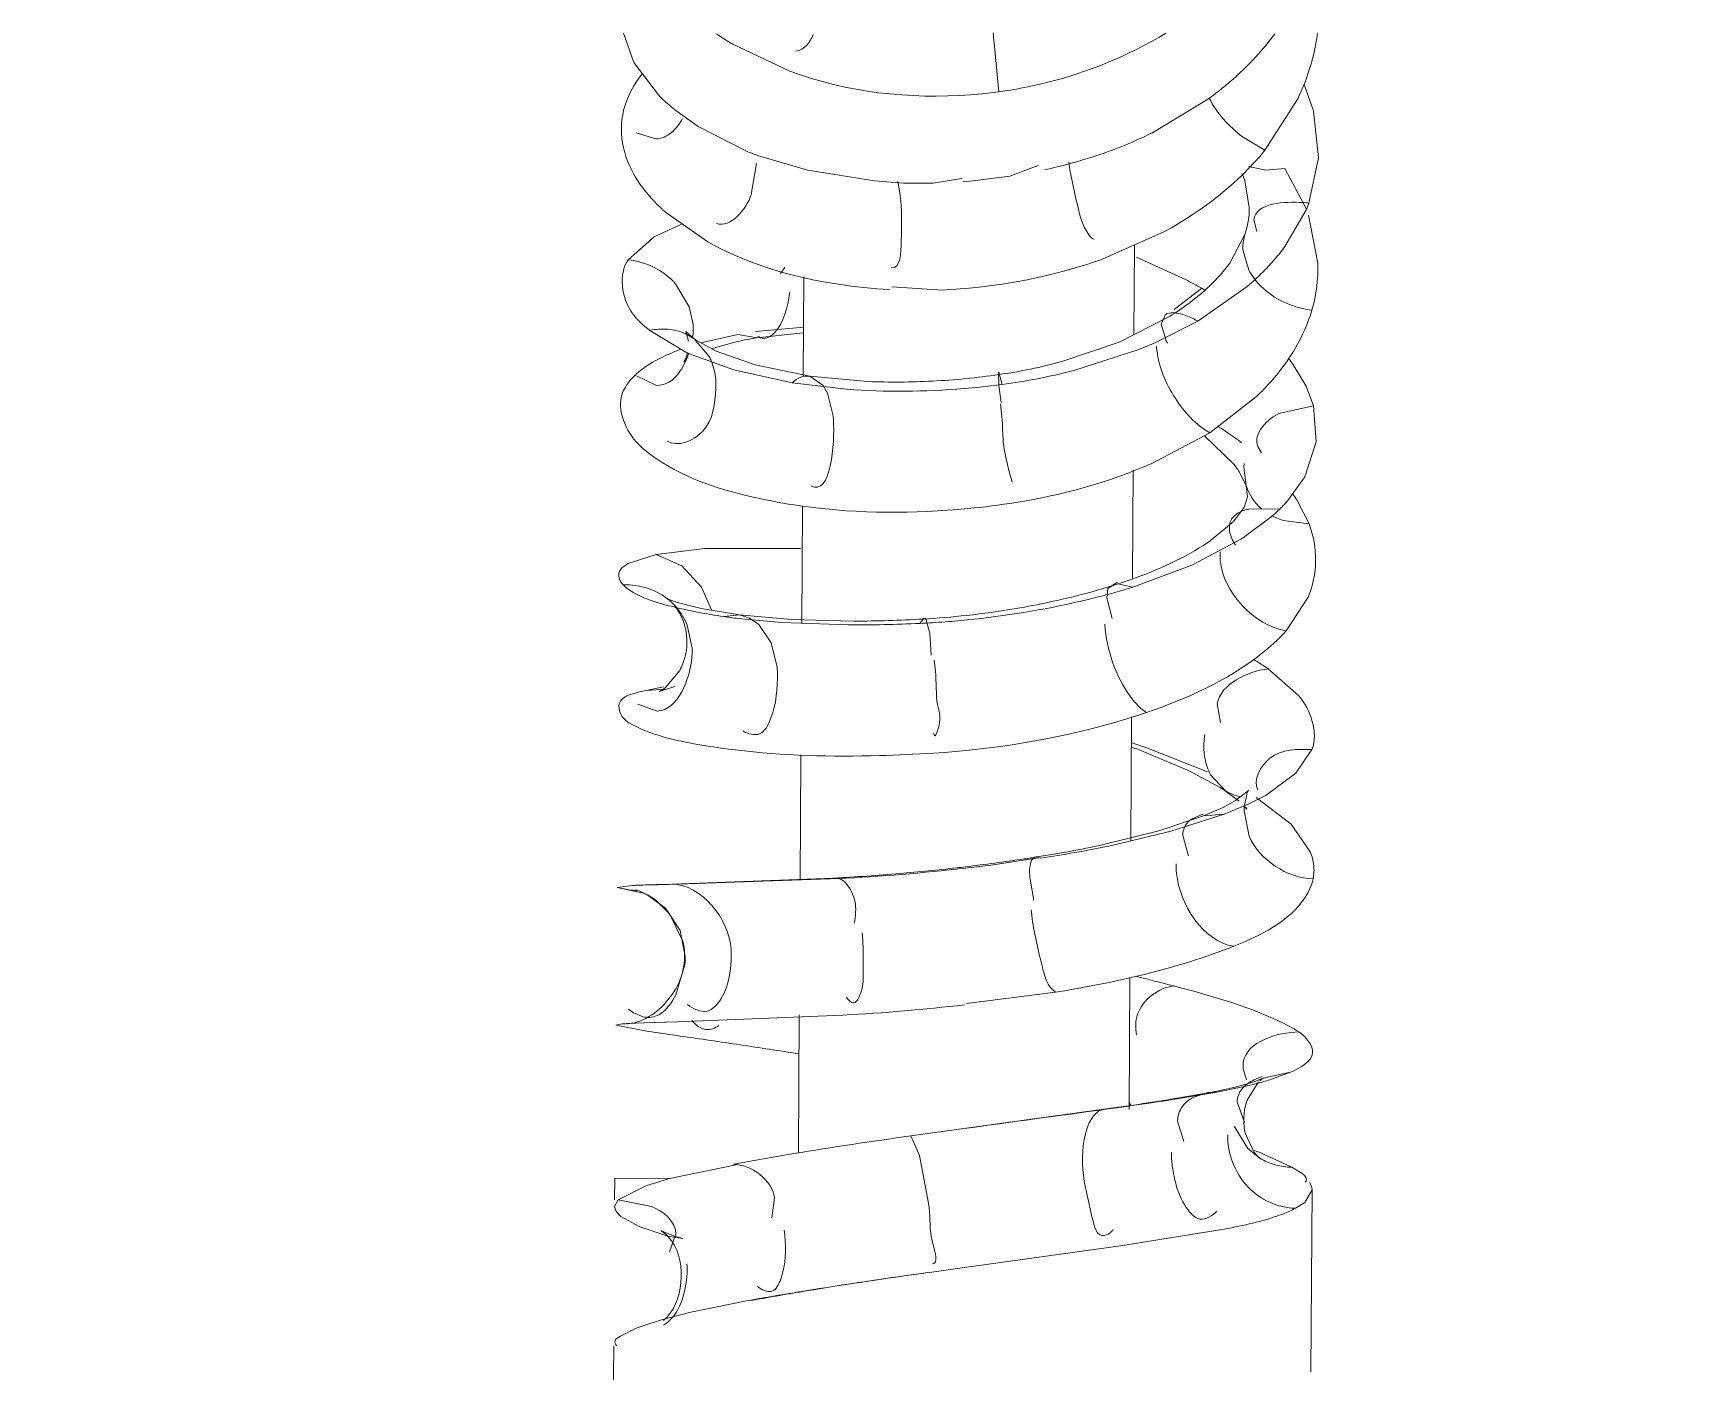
# Model space of a CAD drawing. Header units: millimetres. Extents: x 6110 to 6704, y -2661 to -1821.
# Drawn here: x 6332.86 to 6341.9, y -1969.57 to -1962.27 of the extents above; entities that cross this region are included whole.
import ezdxf

# ---------------------------------------------------------------- set-up
doc = ezdxf.new("R2010")
doc.units = ezdxf.units.MM
doc.header["$LTSCALE"] = 0.1
doc.linetypes.add('HIDDEN2', pattern=[4.7625, 3.175, -1.5875])
doc.layers.add('1', color=4, linetype='HIDDEN2', lineweight=13)
doc.layers.add('DIM', color=3, linetype='Continuous', lineweight=9)

msp = doc.modelspace()

# ---------------------------------------------------------------- hatches: boundary and pattern name
at = {"layer": 'DIM'}
h = msp.add_hatch(dxfattribs=at)
h.set_pattern_fill('ANSI31', color=2)
edge = h.paths.add_edge_path()
edge.add_line((6619.6172, -2595.9805), (6619.6172, -1962.2056))
edge.add_line((6634.6172, -1966.1101), (6619.6172, -1966.1101))
edge.add_line((6634.6172, -2610.9805), (6634.6172, -1966.1101))
edge.add_line((6634.6172, -2610.9805), (6184.4567, -2610.9805))
edge.add_line((6619.6172, -2595.9805), (6184.4567, -2595.9805))
edge.add_line((6184.4567, -2610.9805), (6184.4567, -2595.9805))

# ---------------------------------------------------------------- linework, layer by layer
at = {"layer": '1', "color": 7, "linetype": 'Continuous'}
for p, q in [((6336.0793, -1962.2714), (6336.136, -1962.4309)), ((6336.9862, -1962.4784), (6336.6754, -1962.3317)), ((6338.1003, -1962.3239), (6338.1261, -1962.5907)), ((6336.136, -1962.4309), (6336.275, -1962.6137)), ((6338.0313, -1962.6019), (6337.9715, -1962.6071)), ((6338.9595, -1962.8153), (6339.269, -1962.6285)), ((6339.755, -1962.6283), (6339.5755, -1962.909)), ((6339.84, -1962.6946), (6339.7894, -1962.5506)), ((6336.3571, -1962.6875), (6336.4869, -1962.7807)), ((6339.8674, -1962.9498), (6339.84, -1962.6946)), ((6336.2562, -1962.8475), (6336.1484, -1962.8136)), ((6336.4869, -1962.7807), (6336.761, -1962.9189)), ((6339.4534, -1962.8358), (6339.5755, -1962.909)), ((6336.805, -1962.981), (6336.776, -1963.15)), ((6336.815, -1962.9395), (6337.0852, -1963.0186)), ((6338.186, -1963.0514), (6338.3389, -1962.9916)), ((6339.4863, -1962.9982), (6339.5805, -1963.0173)), ((6339.8154, -1963.1974), (6339.8674, -1962.9498)), ((6337.0852, -1963.0186), (6337.448, -1963.0761)), ((6337.448, -1963.0761), (6337.6057, -1963.0885)), ((6337.5745, -1963.0789), (6337.5848, -1963.1303)), ((6337.6057, -1963.0885), (6337.7676, -1963.0879)), ((6337.7676, -1963.0879), (6337.9229, -1963.0632)), ((6337.9304, -1963.0806), (6337.9683, -1963.0776)), ((6337.9683, -1963.0776), (6338.186, -1963.0514)), ((6338.5126, -1963.0157), (6338.5472, -1963.1811)), ((6339.4653, -1963.0742), (6339.4903, -1963.2212)), ((6339.5805, -1963.0173), (6339.6835, -1963.0082)), ((6339.6835, -1963.0082), (6339.8014, -1963.2303)), ((6337.5848, -1963.1303), (6337.5882, -1963.1557)), ((6336.5389, -1963.4082), (6336.3155, -1963.2527)), ((6339.6842, -1963.4344), (6339.8017, -1963.2314)), ((6339.8137, -1963.2637), (6339.8637, -1963.5248)), ((6336.3952, -1963.3115), (6336.2473, -1963.3814)), ((6339.0283, -1963.3527), (6338.6807, -1963.5062)), ((6339.5149, -1963.2879), (6339.5313, -1963.3523)), ((6336.2473, -1963.3814), (6336.1048, -1963.5062)), ((6338.8647, -1963.4249), (6338.8616, -1963.9138)), ((6339.4667, -1963.3678), (6339.3841, -1963.524)), ((6339.4553, -1963.4493), (6339.4884, -1963.5633)), ((6339.4667, -1963.3678), (6339.4566, -1963.4122)), ((6339.1472, -1963.6162), (6338.8752, -1963.4924)), ((6336.9595, -1963.5478), (6336.9351, -1963.5818)), ((6337.0631, -1963.5986), (6337.0596, -1964.1396)), ((6336.3635, -1963.6367), (6336.4382, -1963.7629)), ((6337.8183, -1963.6718), (6337.5415, -1963.6539)), ((6337.9644, -1963.66), (6337.8183, -1963.6718)), ((6339.2316, -1963.6614), (6339.0805, -1963.7765)), ((6339.2098, -1963.8408), (6339.4794, -1963.6519)), ((6336.4382, -1963.7629), (6336.4587, -1963.8581)), ((6339.0345, -1963.8035), (6339.0103, -1963.8563)), ((6336.2234, -1963.8912), (6336.4189, -1964.009)), ((6336.4652, -1963.937), (6336.4197, -1963.8975)), ((6336.42, -1963.8968), (6336.4345, -1963.9501)), ((6336.4591, -1963.9035), (6336.4571, -1963.9246)), ((6336.799, -1963.8973), (6337.0618, -1963.874)), ((6336.8083, -1963.9308), (6337.0569, -1963.9038)), ((6339.0451, -1963.8215), (6338.7804, -1963.9546)), ((6338.9785, -1963.9573), (6339.2098, -1963.8408)), ((6339.0103, -1963.8563), (6339.0347, -1963.9405)), ((6336.4154, -1963.9085), (6336.4652, -1963.937)), ((6336.4652, -1963.937), (6336.547, -1964.0338)), ((6336.5849, -1964.0041), (6336.4723, -1963.9421)), ((6336.5011, -1963.9587), (6336.7024, -1963.9126)), ((6336.557, -1963.9907), (6336.6993, -1963.9518)), ((6336.8083, -1963.9308), (6336.7024, -1963.9126)), ((6338.7804, -1963.9546), (6338.4684, -1964.061)), ((6338.5279, -1964.1114), (6338.8884, -1963.995)), ((6338.9853, -1963.9766), (6338.9871, -1964.0003)), ((6336.4212, -1964.0534), (6336.3954, -1964.1023)), ((6336.4149, -1964.0505), (6336.4084, -1964.0614)), ((6336.4304, -1964.0117), (6336.4149, -1964.0505)), ((6336.4342, -1964.0161), (6336.6806, -1964.1053)), ((6336.7971, -1964.0784), (6336.5849, -1964.0041)), ((6337.0945, -1964.1398), (6336.7971, -1964.0784)), ((6339.8002, -1964.1956), (6339.7282, -1964.0749)), ((6336.2561, -1964.1902), (6336.1512, -1964.1394)), ((6336.6806, -1964.1053), (6336.9981, -1964.1764)), ((6336.9981, -1964.1764), (6337.2943, -1964.2117)), ((6337.4122, -1964.1695), (6337.0945, -1964.1398)), ((6337.0945, -1964.1403), (6337.1675, -1964.1905)), ((6338.124, -1964.1178), (6338.1258, -1964.1904)), ((6338.1432, -1964.1853), (6338.1277, -1964.1268)), ((6337.1675, -1964.1905), (6337.1912, -1964.2337)), ((6337.1912, -1964.2337), (6337.2209, -1964.3493)), ((6337.9355, -1964.2075), (6337.9608, -1964.2053)), ((6338.0826, -1964.1928), (6338.1432, -1964.1853)), ((6338.1258, -1964.1904), (6338.1386, -1964.2841)), ((6339.5292, -1964.2517), (6339.2751, -1964.4489)), ((6339.8398, -1964.3012), (6339.8002, -1964.1956)), ((6337.2209, -1964.3493), (6337.2236, -1964.3778)), ((6338.1338, -1964.2905), (6338.1399, -1964.343)), ((6339.8398, -1964.3012), (6339.6595, -1964.3413)), ((6339.8548, -1964.4979), (6339.8398, -1964.3012)), ((6339.2751, -1964.4489), (6338.9598, -1964.6158)), ((6339.2459, -1964.4654), (6339.4072, -1964.6219)), ((6339.537, -1964.5239), (6339.5578, -1964.5584)), ((6339.7927, -1964.6884), (6339.8548, -1964.4979)), ((6339.4625, -1964.617), (6339.4606, -1964.6362)), ((6338.8568, -1964.6528), (6338.853, -1965.242)), ((6339.4348, -1964.6606), (6339.4729, -1964.7378)), ((6339.4606, -1964.6362), (6339.4729, -1964.7378)), ((6339.7006, -1964.8184), (6339.7927, -1964.6884)), ((6339.4803, -1964.798), (6339.4616, -1964.8552)), ((6339.4729, -1964.7378), (6339.4803, -1964.798)), ((6337.055, -1964.851), (6337.0509, -1965.487)), ((6339.4616, -1964.8552), (6339.402, -1964.9342)), ((6339.6562, -1964.8648), (6339.4946, -1964.8633)), ((6339.7496, -1964.8147), (6339.8164, -1964.9456)), ((6339.402, -1964.9342), (6339.2673, -1965.0443)), ((6339.4664, -1965.0148), (6339.6099, -1964.9071)), ((6339.6121, -1964.9012), (6339.6744, -1964.9275)), ((6339.6744, -1964.9275), (6339.8164, -1964.9456)), ((6336.5237, -1965.0792), (6336.2582, -1965.1119)), ((6337.0466, -1965.0791), (6336.5237, -1965.0792)), ((6339.1772, -1965.1707), (6339.4478, -1965.0269)), ((6336.2582, -1965.1119), (6336.1152, -1965.1569)), ((6336.3974, -1965.1743), (6336.2582, -1965.1119)), ((6338.8556, -1965.2903), (6339.1772, -1965.1707)), ((6336.504, -1965.2906), (6336.3974, -1965.1743)), ((6336.3408, -1965.3622), (6336.3153, -1965.3512)), ((6336.5587, -1965.414), (6336.504, -1965.2906)), ((6338.7195, -1965.2978), (6338.7141, -1965.3479)), ((6338.7141, -1965.3479), (6338.7439, -1965.4617)), ((6338.7717, -1965.2626), (6338.7195, -1965.2978)), ((6338.8556, -1965.2903), (6338.7744, -1965.2727)), ((6339.8115, -1965.3445), (6339.6911, -1965.5283)), ((6336.3699, -1965.402), (6336.4835, -1965.4264)), ((6336.5035, -1965.4063), (6336.3727, -1965.3733)), ((6336.7111, -1965.4407), (6336.5035, -1965.4063)), ((6336.6257, -1965.4503), (6336.7111, -1965.4407)), ((6336.711, -1965.4414), (6336.7667, -1965.4584)), ((6336.994, -1965.4668), (6336.7111, -1965.4407)), ((6336.4264, -1965.4964), (6336.4543, -1965.6232)), ((6336.7037, -1965.4609), (6336.9433, -1965.4833)), ((6336.7667, -1965.4584), (6336.8173, -1965.4937)), ((6336.8173, -1965.4937), (6336.8836, -1965.5936)), ((6336.9433, -1965.4833), (6337.3043, -1965.4959)), ((6337.3349, -1965.4754), (6336.994, -1965.4668)), ((6337.6953, -1965.4875), (6337.7121, -1965.4639)), ((6337.7118, -1965.4587), (6337.727, -1965.4608)), ((6337.727, -1965.4608), (6337.7495, -1965.5427)), ((6337.901, -1965.4734), (6337.9527, -1965.4685)), ((6338.7026, -1965.4923), (6338.7053, -1965.5204)), ((6336.8836, -1965.5936), (6336.9164, -1965.7266)), ((6337.7495, -1965.5427), (6337.7563, -1965.6602)), ((6337.7736, -1965.6886), (6337.7797, -1965.7474)), ((6336.3861, -1965.7446), (6336.3092, -1965.8366)), ((6336.9164, -1965.7266), (6336.9182, -1965.7562)), ((6339.7594, -1965.8806), (6339.5926, -1965.7346)), ((6336.2038, -1965.8526), (6336.2968, -1965.8336)), ((6336.2038, -1965.8526), (6336.3139, -1965.8469)), ((6336.2751, -1965.858), (6336.3139, -1965.8469)), ((6336.2932, -1965.8485), (6336.2751, -1965.858)), ((6336.3092, -1965.8366), (6336.2932, -1965.8485)), ((6336.2632, -1965.9659), (6336.1576, -1965.9278)), ((6339.3148, -1965.9268), (6339.3339, -1966.0268)), ((6336.1094, -1966.0295), (6336.0917, -1966.017)), ((6336.1777, -1966.0645), (6336.1094, -1966.0295)), ((6338.8483, -1965.9972), (6338.844, -1966.6723)), ((6337.7751, -1966.0981), (6337.7688, -1966.0865)), ((6337.0464, -1966.2045), (6337.0441, -1966.5662)), ((6338.8773, -1966.1719), (6339.1624, -1966.2907)), ((6338.9348, -1966.1668), (6339.263, -1966.2968)), ((6339.7442, -1966.3039), (6339.8322, -1966.1752)), ((6339.1624, -1966.2907), (6339.3321, -1966.3823)), ((6339.2793, -1966.312), (6339.3591, -1966.399)), ((6339.5824, -1966.423), (6339.7442, -1966.3039)), ((6339.3589, -1966.3993), (6339.4346, -1966.4557)), ((6339.4855, -1966.3981), (6339.416, -1966.4527)), ((6339.4762, -1966.4192), (6339.4633, -1966.4865)), ((6339.4793, -1966.4103), (6339.4855, -1966.3981)), ((6339.4839, -1966.4736), (6339.5824, -1966.423)), ((6339.5284, -1966.4359), (6339.7181, -1966.5819)), ((6339.3486, -1966.49), (6339.2414, -1966.5365)), ((6339.416, -1966.4527), (6339.3486, -1966.49)), ((6339.3535, -1966.5275), (6339.4839, -1966.4736)), ((6339.4633, -1966.4865), (6339.4622, -1966.5092)), ((6339.4622, -1966.5092), (6339.4899, -1966.6472)), ((6339.4664, -1966.4864), (6339.4774, -1966.5005)), ((6337.0441, -1966.5662), (6337.0422, -1966.879)), ((6338.997, -1966.6174), (6338.6883, -1966.6946)), ((6339.2414, -1966.5365), (6338.997, -1966.6174)), ((6339.0628, -1966.6199), (6339.3535, -1966.5275)), ((6339.2188, -1966.5337), (6339.1753, -1966.5542)), ((6339.3535, -1966.5275), (6339.2414, -1966.5365)), ((6339.7181, -1966.5819), (6339.823, -1966.7324)), ((6338.7247, -1966.7009), (6339.0415, -1966.6257)), ((6339.1281, -1966.6428), (6339.1598, -1966.7542)), ((6338.0816, -1966.8047), (6338.3438, -1966.7648)), ((6338.3339, -1966.7585), (6338.3206, -1966.7609)), ((6338.3531, -1966.7669), (6338.3341, -1966.7603)), ((6336.3247, -1966.9102), (6337.2063, -1966.88)), ((6337.2263, -1966.8751), (6336.3439, -1966.9091)), ((6337.2063, -1966.88), (6337.2263, -1966.8751)), ((6337.8974, -1966.826), (6337.9441, -1966.8208)), ((6337.9441, -1966.8208), (6338.0816, -1966.8047)), ((6338.2953, -1966.8814), (6338.3169, -1966.9977)), ((6336.0454, -1966.927), (6336.1303, -1966.9157)), ((6336.11, -1966.9389), (6336.0454, -1966.927)), ((6336.0454, -1966.927), (6336.1878, -1966.9574)), ((6336.1644, -1966.9455), (6336.145, -1966.939)), ((6336.2144, -1966.9693), (6336.1644, -1966.9455)), ((6336.2141, -1966.9698), (6336.3084, -1967.0388)), ((6336.254, -1966.9941), (6336.2144, -1966.9693)), ((6336.3247, -1966.9102), (6336.3439, -1966.9091)), ((6336.3308, -1967.0709), (6336.254, -1966.9941)), ((6336.3084, -1967.0388), (6336.3879, -1967.1607)), ((6338.3012, -1967.0479), (6338.3046, -1967.0787)), ((6336.403, -1967.2185), (6336.3308, -1967.0709)), ((6336.3879, -1967.1607), (6336.4161, -1967.3035)), ((6336.6662, -1967.2614), (6336.6669, -1967.2891)), ((6336.4134, -1967.347), (6336.3648, -1967.5109)), ((6338.8394, -1967.4175), (6338.835, -1968.1364)), ((6336.3648, -1967.5109), (6336.3482, -1967.5412)), ((6338.435, -1967.4976), (6337.9485, -1967.5598)), ((6336.1337, -1967.6097), (6336.1064, -1967.5903)), ((6336.1877, -1967.6324), (6336.1337, -1967.6097)), ((6336.0729, -1967.6704), (6336.037, -1967.677)), ((6336.037, -1967.677), (6336.198, -1967.7082)), ((6336.191, -1967.664), (6336.096, -1967.6687)), ((6336.1917, -1967.664), (6336.1041, -1967.6686)), ((6336.213, -1967.6353), (6336.1877, -1967.6324)), ((6336.3732, -1967.6585), (6336.191, -1967.664)), ((6336.3604, -1967.6591), (6336.1917, -1967.664)), ((6337.2768, -1967.6218), (6336.3735, -1967.6585)), ((6337.0376, -1967.6203), (6337.0329, -1968.3734)), ((6336.3447, -1967.73), (6336.3588, -1967.7321)), ((6336.3588, -1967.7321), (6336.3879, -1967.7362)), ((6339.4576, -1967.8793), (6339.4571, -1967.9142)), ((6339.4571, -1967.9142), (6339.476, -1967.975)), ((6339.5647, -1967.966), (6339.5163, -1967.9849)), ((6339.5615, -1967.9569), (6339.5169, -1967.975)), ((6339.5472, -1967.9806), (6339.5681, -1967.9636)), ((6339.7142, -1967.9338), (6339.5647, -1967.966)), ((6339.6114, -1967.9719), (6339.7142, -1967.9338)), ((6339.2594, -1968.0454), (6339.189, -1968.069)), ((6339.3228, -1968.0401), (6339.2774, -1968.0435)), ((6339.3228, -1968.0401), (6339.4802, -1968.0076)), ((6339.4204, -1968.0126), (6339.3253, -1968.0341)), ((6339.5163, -1967.9849), (6339.4204, -1968.0126)), ((6339.4787, -1968.0853), (6339.541, -1967.9867)), ((6338.697, -1968.1356), (6337.9351, -1968.2406)), ((6338.7102, -1968.135), (6338.697, -1968.1356)), ((6338.8345, -1968.0926), (6338.8466, -1968.1173)), ((6339.4235, -1968.0956), (6339.4647, -1968.2076)), ((6337.9351, -1968.2406), (6337.6448, -1968.2807)), ((6337.6453, -1968.2806), (6337.9353, -1968.2406)), ((6339.0999, -1968.1998), (6339.1331, -1968.3113)), ((6339.4074, -1968.2271), (6339.4816, -1968.3492)), ((6337.6453, -1968.2806), (6337.6926, -1968.3864)), ((6339.5152, -1968.3675), (6339.4689, -1968.2695)), ((6337.6926, -1968.3864), (6337.7419, -1968.6461)), ((6339.4816, -1968.3492), (6339.5471, -1968.4016)), ((6339.5469, -1968.402), (6339.5264, -1968.3817)), ((6339.5437, -1968.3696), (6339.7226, -1968.4511)), ((6336.0318, -1968.5116), (6336.0311, -1968.6282)), ((6336.0318, -1968.5116), (6336.3299, -1968.5134)), ((6336.2369, -1968.5409), (6336.3299, -1968.5134)), ((6336.3299, -1968.5134), (6336.6936, -1968.4381)), ((6338.5863, -1968.4971), (6338.5901, -1968.5291)), ((6339.7226, -1968.4511), (6339.7693, -1968.479)), ((6336.0506, -1968.6283), (6336.2015, -1968.5528)), ((6338.5901, -1968.5291), (6338.6303, -1968.7104)), ((6339.8326, -1968.5737), (6339.7923, -1968.6426)), ((6339.8213, -1968.5348), (6339.8313, -1968.5608)), ((6339.8326, -1968.5737), (6339.8265, -1969.5659)), ((6339.8313, -1968.5608), (6339.8326, -1968.5737)), ((6336.0308, -1968.666), (6336.0506, -1968.6283)), ((6336.0395, -1968.6925), (6336.0308, -1968.666)), ((6336.0645, -1968.7189), (6336.0395, -1968.6925)), ((6336.0506, -1968.6283), (6336.233, -1968.6643)), ((6336.9032, -1968.6171), (6336.8888, -1968.727)), ((6337.7419, -1968.6461), (6337.7451, -1968.67)), ((6339.7923, -1968.6426), (6339.7429, -1968.6746)), ((6336.165, -1968.7737), (6336.0645, -1968.7189)), ((6336.3157, -1968.8247), (6336.165, -1968.7737)), ((6339.3756, -1968.7844), (6338.7893, -1968.8794)), ((6336.3434, -1968.8548), (6336.3144, -1968.8202)), ((6336.3288, -1968.8284), (6336.4031, -1968.8393)), ((6336.3652, -1968.8144), (6336.3297, -1968.9123)), ((6336.9559, -1968.7946), (6336.9587, -1968.8213)), ((6338.7893, -1968.8794), (6337.9257, -1968.9992)), ((6337.9257, -1968.9991), (6337.7466, -1969.0239)), ((6337.7473, -1969.0238), (6337.7466, -1969.0239)), ((6336.7584, -1969.178), (6336.4733, -1969.2353)), ((6336.7841, -1969.1734), (6336.7584, -1969.178)), ((6336.7861, -1969.1756), (6336.7584, -1969.178)), ((6336.149, -1969.3289), (6336.0629, -1969.3719)), ((6336.2024, -1969.3092), (6336.149, -1969.3289)), ((6336.2875, -1969.2826), (6336.2024, -1969.3092)), ((6336.4385, -1969.2434), (6336.2875, -1969.2826)), ((6336.0262, -1969.4239), (6336.0201, -1970.4199))]:
    msp.add_line(p, q, dxfattribs=at)
for points in [[(6338.1261, -1962.5907), (6338.0945, -1962.5948), (6338.0629, -1962.5985), (6338.0313, -1962.6019)], [(6338.5073, -1962.9724), (6338.5087, -1962.9862), (6338.5104, -1963.0007), (6338.5126, -1963.0157)], [(6339.4566, -1963.4122), (6339.4555, -1963.4245), (6339.4551, -1963.4368), (6339.4553, -1963.4493)], [(6336.9867, -1963.6814), (6336.9852, -1963.6926), (6336.9834, -1963.7037), (6336.9814, -1963.7147)], [(6338.0181, -1963.6546), (6338.0002, -1963.6567), (6337.9823, -1963.6585), (6337.9644, -1963.66)], [(6336.5823, -1964.1592), (6336.5831, -1964.1752), (6336.5831, -1964.1915), (6336.5825, -1964.2078)], [(6337.9608, -1964.2053), (6338.0218, -1964.1995), (6338.0826, -1964.1928)], [(6339.3321, -1965.0979), (6339.3314, -1965.1127), (6339.3315, -1965.1276), (6339.3323, -1965.1426)], [(6336.4543, -1965.6232), (6336.4545, -1965.6392), (6336.454, -1965.6551), (6336.4528, -1965.6711)], [(6339.2488, -1966.0937), (6339.2469, -1966.1056), (6339.2453, -1966.1174), (6339.2441, -1966.1293)], [(6337.9482, -1966.1801), (6337.8884, -1966.1858), (6337.8287, -1966.1907), (6337.7691, -1966.1949)], [(6339.0919, -1966.7985), (6339.0919, -1966.8158), (6339.0927, -1966.8333), (6339.0941, -1966.851)], [(6337.3796, -1967.1745), (6337.3817, -1967.1941), (6337.3834, -1967.2139), (6337.3848, -1967.2337)], [(6336.4161, -1967.3035), (6336.4158, -1967.318), (6336.4149, -1967.3325), (6336.4134, -1967.347)], [(6339.0662, -1968.3706), (6339.0665, -1968.3872), (6339.0673, -1968.4038), (6339.0687, -1968.4205)], [(6336.425, -1968.9773), (6336.426, -1968.9941), (6336.4263, -1969.0108), (6336.4258, -1969.0276)]]:
    msp.add_lwpolyline(points, dxfattribs=at)
for centre, radius, start, end in [((6337.5227, -1960.8844), 1.6771, 236.0335, 238.76868), ((6331.3884, -1963.1144), 6.7583, 6.71702, 7.17772), ((6338.4348, -1961.3943), 1.4842, 317.26111, 323.59027), ((6338.6819, -1962.1079), 1.1922, 341.1269, 352.09716), ((6337.559, -1960.8253), 1.7464, 238.75598, 239.60726), ((6338.2741, -1961.2445), 1.7039, 310.64864, 317.22743), ((6337.7957, -1960.1771), 2.436, 277.79491, 283.84625), ((6338.1846, -1961.143), 1.8392, 308.18526, 310.70299), ((6338.6273, -1962.0894), 1.2498, 334.45886, 341.13503), ((6336.9859, -1961.9007), 1.0068, 225.08374, 226.15085), ((6337.0297, -1961.8548), 1.0702, 226.16408, 228.50532), ((6338.1464, -1961.0945), 1.9009, 306.19712, 308.18862), ((6337.0924, -1961.7839), 1.1649, 228.50618, 230.86348), ((6337.9143, -1960.6888), 2.3695, 287.05298, 296.17619), ((6336.5635, -1962.7852), 0.4965, 192.75526, 199.33343), ((6337.4903, -1961.0829), 1.9756, 248.33587, 250.01289), ((6337.7246, -1960.0725), 3.0144, 282.47037, 285.10761), ((6337.7375, -1960.1212), 2.964, 285.11132, 286.0062), ((6337.7495, -1960.1628), 2.9207, 286.00546, 287.11645), ((6338.8853, -1963.2635), 0.6102, 18.07144, 21.77142), ((6339.051, -1963.2255), 0.4394, 341.10542, 0.56638), ((6339.7433, -1963.79), 0.5969, 83.06624, 86.42061), ((6338.9834, -1962.8811), 0.8901, 336.8218, 339.18204), ((6338.722, -1962.7226), 1.1968, 318.84836, 323.50598), ((6338.6199, -1962.6327), 1.333, 315.9408, 317.14867), ((6338.6532, -1962.6635), 1.2875, 317.14569, 318.88296), ((6339.0433, -1963.5516), 0.8208, 343.80046, 1.87034), ((6337.878, -1966.0912), 2.7814, 60.87918, 62.8514), ((6338.5412, -1962.5545), 1.4438, 310.53049, 315.88482), ((6339.7969, -1963.3989), 0.3495, 208.06308, 216.81984), ((6339.823, -1963.3793), 0.3821, 216.82784, 228.69278), ((6338.1207, -1965.6529), 2.2804, 60.32014, 60.84594), ((6338.2851, -1962.5582), 1.4743, 301.03185, 305.96247), ((6336.1316, -1963.8837), 0.3281, 356.53844, 4.47982), ((6336.6965, -1963.6209), 0.3917, 233.80946, 235.09084), ((6337.1547, -1966.0211), 2.1188, 99.40983, 102.41305), ((6337.9006, -1961.5058), 2.678, 291.64604, 293.73567), ((6339.5423, -1963.7108), 0.5572, 204.34155, 206.70251), ((6337.0061, -1962.7547), 1.3849, 244.91136, 245.61094), ((6335.9976, -1963.867), 0.4628, 336.25284, 341.32115), ((6336.27, -1964.178), 0.3123, 22.81151, 27.51547), ((6336.2588, -1964.1824), 0.3243, 4.11665, 22.76081), ((6337.7181, -1961.2907), 2.8701, 278.16789, 285.15347), ((6338.9594, -1964.6265), 0.9463, 35.65612, 37.95359), ((6337.5653, -1960.484), 3.6887, 267.62178, 273.07328), ((6337.551, -1960.1502), 4.0228, 273.02128, 278.21608), ((6337.7191, -1960.9382), 3.2746, 277.44194, 284.29909), ((6338.5948, -1963.27), 1.3552, 313.58761, 318.44506), ((6338.299, -1966.0346), 1.915, 53.10731, 57.69937), ((6338.974, -1964.9612), 0.5503, 35.04547, 38.07052), ((6339.0276, -1964.9234), 0.4847, 32.83766, 35.02676), ((6339.7411, -1964.6507), 0.2814, 198.00244, 228.94731), ((6339.0047, -1965.2895), 0.8834, 32.51542, 34.97375), ((6337.5553, -1960.6354), 4.2456, 275.42305, 278.97399), ((6338.8942, -1964.0775), 1.0957, 310.79058, 314.06873), ((6339.0477, -1964.2374), 0.8739, 314.1258, 316.49623), ((6339.0815, -1964.2696), 0.8273, 316.50051, 318.4467), ((6338.5693, -1963.6519), 1.6316, 302.57629, 303.35663), ((6337.942, -1962.6923), 2.7113, 287.87905, 289.41657), ((6337.5787, -1961.5099), 3.9484, 282.66468, 285.76867), ((6337.5675, -1961.0546), 4.4275, 283.06946, 284.2823), ((6337.695, -1961.9239), 3.5184, 285.77824, 287.86554), ((6337.6446, -1961.3509), 4.1213, 284.2586, 287.08672), ((6336.1158, -1965.6145), 0.3307, 41.81769, 48.96432), ((6336.5662, -1964.7669), 0.6366, 249.26279, 252.29803), ((6336.1014, -1965.6273), 0.35, 33.80219, 41.81049), ((6336.0858, -1965.6377), 0.3687, 22.52768, 33.79343), ((6337.1329, -1961.9984), 3.4889, 259.27167, 261.63963), ((6337.4518, -1960.8822), 4.5891, 276.23472, 277.90579), ((6337.4749, -1960.633), 4.8591, 275.64334, 283.00893), ((6337.4803, -1961.0684), 4.4008, 277.87193, 282.6543), ((6337.1074, -1962.1883), 3.2974, 261.5989, 262.96664), ((6337.3406, -1958.0289), 7.467, 269.72183, 272.72269), ((6337.3059, -1958.329), 7.1465, 270.23256, 273.25838), ((6337.4667, -1960.6451), 4.8478, 272.70252, 274.32386), ((6337.4566, -1960.9353), 4.5358, 273.22986, 276.24754), ((6337.4671, -1960.6485), 4.8444, 274.32277, 275.13878), ((6338.6793, -1967.0743), 1.6214, 56.26287, 58.87594), ((6338.7888, -1966.9082), 1.4224, 55.59459, 56.2186), ((6336.2339, -1965.5276), 0.3277, 284.0843, 292.49558), ((6337.5083, -1969.9219), 3.9921, 69.9454, 70.37025), ((6337.3349, -1970.7703), 4.8736, 70.83535, 71.87186), ((6338.67, -1967.4592), 1.2641, 56.97649, 58.41652), ((6339.4889, -1966.1953), 0.2415, 237.49488, 251.05719), ((6339.4936, -1966.1824), 0.2553, 251.00649, 259.30025), ((6339.5749, -1966.4489), 0.1031, 157.99149, 163.25017), ((6339.2853, -1966.7462), 0.2227, 102.00426, 107.37757), ((6337.3748, -1960.6005), 6.2341, 278.85209, 282.16361), ((6337.3409, -1959.9943), 6.8479, 278.50089, 281.65844), ((6337.8498, -1962.2222), 4.5619, 285.14356, 285.41984), ((6336.6587, -1956.0418), 10.8486, 276.80103, 278.50911), ((6336.7346, -1956.5555), 10.3294, 278.51439, 278.90802), ((6336.73, -1956.3342), 10.5566, 272.58611, 276.34916), ((6336.7579, -1957.2598), 9.6267, 272.78907, 274.93411), ((6336.6637, -1956.1128), 10.7776, 274.9085, 276.56896), ((6336.6419, -1955.9106), 10.981, 276.56123, 276.80717), ((6336.9591, -1961.6567), 5.35, 260.86791, 261.31687), ((6336.3803, -1972.6292), 5.7191, 92.02662, 92.51278), ((6336.3406, -1971.7065), 4.7955, 91.62347, 92.51303), ((6336.6002, -1979.0019), 12.0955, 91.21388, 92.00019), ((6336.0351, -1967.3167), 0.3904, 62.71339, 66.98717), ((6336.5174, -1977.8492), 10.9407, 91.00928, 91.6379), ((6336.406, -1977.6575), 10.5389, 75.30819, 76.47849), ((6336.7416, -1957.2773), 10.3583, 272.96147, 276.64072), ((6336.1731, -1968.8537), 1.1875, 93.72242, 94.84296), ((6338.2048, -1954.7214), 13.141, 261.21581, 261.86256), ((6330.3171, -2010.4113), 43.1048, 81.46272, 81.90361), ((6324.8574, -2046.9963), 80.0949, 81.255493, 81.485603), ((6339.1217, -1966.4115), 1.6355, 284.95154, 287.42564), ((6337.1145, -1955.6864), 12.5496, 278.33356, 279.93795), ((6337.6211, -1959.1631), 9.0335, 279.47094, 280.56519), ((6339.3169, -1968.3403), 0.3005, 97.57118, 101.02336), ((6338.7301, -1965.1162), 2.978, 280.59051, 281.52979), ((6337.7273, -1959.2487), 8.935, 280.00973, 280.28636), ((6338.9822, -1965.8936), 2.1718, 283.25561, 284.98033), ((6385.2261, -2312.3982), 347.3915, 97.695051, 97.824029), ((6336.4699, -1951.9392), 16.3488, 277.82951, 278.59281), ((6336.2773, -1950.107), 18.1914, 277.68569, 278.39564), ((6337.0296, -1955.6311), 12.6147, 278.58479, 279.48127), ((6340.8525, -1991.6081), 23.5469, 97.82828, 99.39705), ((6339.5497, -1983.7321), 15.564, 99.39968, 100.62843), ((6339.7299, -1968.2105), 0.266, 216.16796, 220.07532), ((6338.6411, -1970.7002), 2.4993, 68.82816, 69.43723), ((6336.6903, -1969.9466), 1.477, 107.87976, 109.32621), ((6336.9302, -1966.6728), 2.2379, 254.06154, 254.41117), ((6341.5342, -1996.7007), 27.9348, 97.79249, 99.21447), ((6341.1735, -1994.0054), 25.2154, 97.80926, 99.35422), ((6340.125, -1988.0132), 19.1337, 99.3696, 100.05592), ((6339.8226, -1985.7757), 16.8756, 99.37018, 100.36598), ((6340.6503, -1991.1599), 22.3239, 99.25245, 99.38507), ((6337.4515, -1973.5377), 4.4122, 102.80912, 103.27255)]:
    msp.add_arc(centre, radius, start, end, dxfattribs=at)
for points in [[(6339.035, -1962.2717), (6338.8327, -1962.3946), (6338.6085, -1962.4857), (6338.3787, -1962.5424)], [(6336.0804, -1962.6914), (6336.098, -1962.6191), (6336.135, -1962.5506), (6336.1813, -1962.4923)], [(6337.9715, -1962.6071), (6337.6413, -1962.6324), (6337.2965, -1962.5943), (6336.9862, -1962.4784)], [(6339.2721, -1962.6254), (6339.3138, -1962.7081), (6339.3797, -1962.7799), (6339.4534, -1962.8358)], [(6336.0793, -1962.8948), (6336.0644, -1962.8287), (6336.0644, -1962.7573), (6336.0804, -1962.6914)], [(6339.5755, -1962.909), (6339.4267, -1963.0907), (6339.2344, -1963.2402), (6339.0283, -1963.3527)], [(6336.3155, -1963.2527), (6336.2212, -1963.1708), (6336.1363, -1963.0675), (6336.095, -1962.9496)], [(6336.776, -1963.15), (6336.7508, -1963.2285), (6336.6642, -1963.335), (6336.586, -1963.3086)], [(6339.7806, -1963.1942), (6339.6869, -1963.1883), (6339.526, -1963.1946), (6339.5149, -1963.2879)], [(6336.1048, -1963.5062), (6336.2009, -1963.5151), (6336.299, -1963.5648), (6336.3635, -1963.6367)], [(6338.6807, -1963.5062), (6338.4669, -1963.5805), (6338.2431, -1963.6301), (6338.0181, -1963.6546)], [(6339.3841, -1963.524), (6339.3207, -1963.6122), (6339.2387, -1963.6876), (6339.1509, -1963.7515)], [(6336.9814, -1963.7147), (6336.9664, -1963.7909), (6336.9435, -1963.8815), (6336.8783, -1963.9239)], [(6339.5707, -1963.6664), (6339.6419, -1963.7291), (6339.7372, -1963.7697), (6339.8315, -1963.7806)], [(6339.8315, -1963.7806), (6339.7897, -1963.9238), (6339.7079, -1964.0573), (6339.609, -1964.169)], [(6338.9871, -1964.0003), (6338.9972, -1964.0921), (6339.0357, -1964.1815), (6339.0856, -1964.2592)], [(6337.2943, -1964.2117), (6337.5074, -1964.2277), (6337.7225, -1964.2251), (6337.9355, -1964.2075)], [(6339.0856, -1964.2592), (6339.1339, -1964.3344), (6339.1969, -1964.4056), (6339.2751, -1964.4489)], [(6339.6595, -1964.3413), (6339.5914, -1964.3684), (6339.5066, -1964.4572), (6339.537, -1964.5239)], [(6337.2236, -1964.3778), (6337.2327, -1964.5044), (6337.2111, -1964.8), (6337.1002, -1964.7382)], [(6338.9598, -1964.6158), (6338.724, -1964.7192), (6338.4718, -1964.7889), (6338.2176, -1964.829)], [(6337.9566, -1964.862), (6337.6635, -1964.8904), (6337.365, -1964.8906), (6337.0732, -1964.8511)], [(6339.8164, -1964.9456), (6339.8641, -1965.0697), (6339.8638, -1965.2223), (6339.8115, -1965.3445)], [(6339.2673, -1965.0443), (6339.1373, -1965.1324), (6338.9913, -1965.1972), (6338.8433, -1965.2494)], [(6339.3323, -1965.1426), (6339.3453, -1965.3177), (6339.518, -1965.4989), (6339.6911, -1965.5283)], [(6336.0779, -1965.2783), (6336.1676, -1965.2733), (6336.2652, -1965.3061), (6336.3329, -1965.365)], [(6336.357, -1965.3897), (6336.3992, -1965.4401), (6336.4226, -1965.5089), (6336.4254, -1965.5745)], [(6336.4528, -1965.6711), (6336.4416, -1965.7874), (6336.3799, -1965.9603), (6336.2632, -1965.9659)], [(6339.5926, -1965.7346), (6339.4811, -1965.7504), (6339.3342, -1965.8159), (6339.3148, -1965.9268)], [(6339.8322, -1966.1752), (6339.8679, -1966.0805), (6339.8244, -1965.9581), (6339.7594, -1965.8806)], [(6338.9303, -1965.9732), (6338.6135, -1966.0807), (6338.281, -1966.1465), (6337.9482, -1966.1801)], [(6339.4899, -1966.6472), (6339.544, -1966.776), (6339.6986, -1966.8765), (6339.8383, -1966.8803)], [(6339.0941, -1966.851), (6339.1108, -1967.0182), (6339.2398, -1967.2219), (6339.4059, -1967.2472)], [(6336.3439, -1966.9092), (6336.503, -1966.9065), (6336.657, -1967.1025), (6336.6662, -1967.2614)], [(6336.3548, -1967.4948), (6336.4062, -1967.4167), (6336.4267, -1967.309), (6336.403, -1967.2185)], [(6339.7606, -1967.714), (6339.6455, -1967.7155), (6339.4749, -1967.7656), (6339.4576, -1967.8793)], [(6338.607, -1968.2374), (6338.5789, -1968.3196), (6338.5776, -1968.4107), (6338.5863, -1968.4971)], [(6339.3727, -1968.2751), (6339.3704, -1968.3759), (6339.4127, -1968.484), (6339.482, -1968.5573)], [(6336.6791, -1968.4352), (6336.7753, -1968.436), (6336.8908, -1968.5217), (6336.9032, -1968.6171)], [(6339.482, -1968.5573), (6339.5475, -1968.6266), (6339.6476, -1968.6736), (6339.7429, -1968.6746)], [(6336.233, -1968.6643), (6336.2948, -1968.6893), (6336.3665, -1968.7478), (6336.3652, -1968.8144)], [(6336.298, -1969.287), (6336.4075, -1969.1921), (6336.4263, -1968.9736), (6336.3434, -1968.8548)], [(6336.4258, -1969.0276), (6336.4205, -1969.1311), (6336.3877, -1969.2588), (6336.2982, -1969.3111)]]:
    msp.add_open_spline(points, degree=3, dxfattribs=at)
for points, knots in [([(6337.1138, -1962.2791), (6337.1037, -1962.3016), (6337.0814, -1962.3423), (6337.0385, -1962.3671), (6337.0179, -1962.369)], [0, 0, 0, 0, 0.545498, 1, 1, 1, 1]), ([(6336.4009, -1962.7371), (6336.3853, -1962.7657), (6336.3484, -1962.8183), (6336.2864, -1962.8461), (6336.2562, -1962.8475)], [0, 0, 0, 0, 0.518538, 1, 1, 1, 1]), ([(6337.5882, -1963.1557), (6337.5977, -1963.2377), (6337.5949, -1963.3348), (6337.591, -1963.5553), (6337.5393, -1963.5495)], [0, 0, 0, 0, 0.613188, 1, 1, 1, 1]), ([(6338.5472, -1963.1811), (6338.5644, -1963.248), (6338.5744, -1963.3247), (6338.6351, -1963.3931), (6338.6455, -1963.3932)], [0, 0, 0, 0, 0.868871, 1, 1, 1, 1]), ([(6337.5303, -1963.6683), (6337.4368, -1963.6631), (6337.0959, -1963.6284), (6336.756, -1963.5311), (6336.5389, -1963.4082)], [0, 0, 0, 0, 0.272906, 1, 1, 1, 1]), ([(6336.1048, -1963.5062), (6336.0501, -1963.5855), (6336.0782, -1963.7726), (6336.1875, -1963.8625), (6336.2234, -1963.8912)], [0, 0, 0, 0, 0.676623, 1, 1, 1, 1]), ([(6339.2098, -1963.8408), (6339.1804, -1963.8235), (6339.1259, -1963.7995), (6339.058, -1963.7905), (6339.0345, -1963.8035)], [0, 0, 0, 0, 0.559024, 1, 1, 1, 1]), ([(6336.2234, -1963.8912), (6336.2555, -1963.8841), (6336.3216, -1963.8796), (6336.386, -1963.8955), (6336.4154, -1963.9085)], [0, 0, 0, 0, 0.506061, 1, 1, 1, 1]), ([(6336.0801, -1964.2183), (6336.1196, -1964.1382), (6336.2371, -1964.0575), (6336.3549, -1964.0077), (6336.3927, -1963.9938)], [0, 0, 0, 0, 0.689295, 1, 1, 1, 1]), ([(6336.8783, -1963.9239), (6336.8687, -1963.9301), (6336.8445, -1963.9392), (6336.8205, -1963.9289), (6336.8105, -1963.9216)], [0, 0, 0, 0, 0.480117, 1, 1, 1, 1]), ([(6336.3954, -1964.1023), (6336.3795, -1964.1275), (6336.3428, -1964.1737), (6336.2833, -1964.1924), (6336.2561, -1964.1902)], [0, 0, 0, 0, 0.52248, 1, 1, 1, 1]), ([(6336.9981, -1964.1764), (6337.0121, -1964.1638), (6337.0419, -1964.1436), (6337.0784, -1964.1381), (6337.0945, -1964.1403)], [0, 0, 0, 0, 0.537834, 1, 1, 1, 1]), ([(6338.1277, -1964.1268), (6338.1271, -1964.125), (6338.126, -1964.1219), (6338.1246, -1964.119), (6338.124, -1964.1178)], [0, 0, 0, 0, 0.579227, 1, 1, 1, 1]), ([(6336.2582, -1964.5893), (6336.2188, -1964.5622), (6336.1049, -1964.4808), (6336.0377, -1964.3042), (6336.0801, -1964.2183)], [0, 0, 0, 0, 0.332791, 1, 1, 1, 1]), ([(6336.5825, -1964.2078), (6336.5775, -1964.2892), (6336.566, -1964.4516), (6336.3748, -1964.5286), (6336.3168, -1964.4949)], [0, 0, 0, 0, 0.54899, 1, 1, 1, 1]), ([(6338.1399, -1964.343), (6338.154, -1964.4599), (6338.1295, -1964.4806), (6338.199, -1964.7225), (6338.2002, -1964.7147)], [0, 0, 0, 0, 0.936572, 1, 1, 1, 1]), ([(6337.0732, -1964.8511), (6336.9894, -1964.8398), (6336.7084, -1964.7907), (6336.4244, -1964.7038), (6336.2582, -1964.5893)], [0, 0, 0, 0, 0.295401, 1, 1, 1, 1]), ([(6339.4946, -1964.8633), (6339.4725, -1964.8676), (6339.4317, -1964.8792), (6339.3984, -1964.9091), (6339.3899, -1964.9265)], [0, 0, 0, 0, 0.539069, 1, 1, 1, 1]), ([(6339.3899, -1964.9265), (6339.3815, -1964.9437), (6339.3783, -1964.9944), (6339.4005, -1965.0377), (6339.4152, -1965.0617)], [0, 0, 0, 0, 0.404667, 1, 1, 1, 1]), ([(6336.1152, -1965.1569), (6336.0905, -1965.1692), (6336.0347, -1965.2025), (6336.062, -1965.2616), (6336.0779, -1965.2783)], [0, 0, 0, 0, 0.544637, 1, 1, 1, 1]), ([(6336.0779, -1965.2783), (6336.0906, -1965.2915), (6336.1783, -1965.354), (6336.2841, -1965.3814), (6336.3699, -1965.402)], [0, 0, 0, 0, 0.171243, 1, 1, 1, 1]), ([(6338.7053, -1965.5204), (6338.7213, -1965.6575), (6338.7809, -1965.83), (6338.9017, -1965.9564), (6338.9303, -1965.9732)], [0, 0, 0, 0, 0.806206, 1, 1, 1, 1]), ([(6339.6911, -1965.5283), (6339.6492, -1965.5747), (6339.4281, -1965.7732), (6339.1511, -1965.8984), (6338.9303, -1965.9732)], [0, 0, 0, 0, 0.211562, 1, 1, 1, 1]), ([(6336.4254, -1965.5745), (6336.4266, -1965.6045), (6336.4201, -1965.6636), (6336.3997, -1965.7194), (6336.3861, -1965.7446)], [0, 0, 0, 0, 0.510767, 1, 1, 1, 1]), ([(6336.9182, -1965.7562), (6336.921, -1965.8419), (6336.9101, -1965.9547), (6336.835, -1966.1089), (6336.756, -1966.0913), (6336.7318, -1966.0733)], [0, 0, 0, 0, 0.57681, 0.796921, 1, 1, 1, 1]), ([(6337.7797, -1965.7474), (6337.7851, -1965.8079), (6337.7789, -1965.9341), (6337.8186, -1966.0076), (6337.7801, -1966.1045), (6337.7751, -1966.0981)], [0, 0, 0, 0, 0.511631, 0.931671, 1, 1, 1, 1]), ([(6336.0917, -1966.017), (6336.0658, -1965.9969), (6336.0205, -1965.883), (6336.1508, -1965.8662), (6336.2038, -1965.8526)], [0, 0, 0, 0, 0.374741, 1, 1, 1, 1]), ([(6336.6899, -1966.1773), (6336.6365, -1966.1708), (6336.4636, -1966.1458), (6336.2894, -1966.1116), (6336.1777, -1966.0645)], [0, 0, 0, 0, 0.307542, 1, 1, 1, 1]), ([(6339.2441, -1966.1293), (6339.2414, -1966.1613), (6339.2444, -1966.2247), (6339.2648, -1966.2851), (6339.2793, -1966.312)], [0, 0, 0, 0, 0.512664, 1, 1, 1, 1]), ([(6337.7691, -1966.1949), (6337.6712, -1966.2011), (6337.3116, -1966.2171), (6336.9498, -1966.2092), (6336.6899, -1966.1773)], [0, 0, 0, 0, 0.272639, 1, 1, 1, 1]), ([(6339.8322, -1966.1752), (6339.7542, -1966.173), (6339.6018, -1966.1683), (6339.5105, -1966.3396), (6339.5368, -1966.3955)], [0, 0, 0, 0, 0.558271, 1, 1, 1, 1]), ([(6339.4759, -1966.4952), (6339.4756, -1966.4944), (6339.4752, -1966.4928), (6339.4748, -1966.4911), (6339.4746, -1966.4903)], [0, 0, 0, 0, 0.466125, 1, 1, 1, 1]), ([(6339.4774, -1966.5005), (6339.4775, -1966.5006), (6339.4798, -1966.5013), (6339.4764, -1966.497), (6339.4759, -1966.4952)], [0, 0, 0, 0, 0.057277, 1, 1, 1, 1]), ([(6339.1753, -1966.5542), (6339.1617, -1966.5636), (6339.1364, -1966.5893), (6339.1283, -1966.6248), (6339.1281, -1966.6428)], [0, 0, 0, 0, 0.477685, 1, 1, 1, 1]), ([(6338.3206, -1966.7609), (6338.3081, -1966.767), (6338.2891, -1966.8118), (6338.2925, -1966.8531), (6338.2953, -1966.8814)], [0, 0, 0, 0, 0.3283, 1, 1, 1, 1]), ([(6339.823, -1966.7324), (6339.8326, -1966.7562), (6339.8457, -1966.8054), (6339.8432, -1966.8564), (6339.8383, -1966.8803)], [0, 0, 0, 0, 0.512872, 1, 1, 1, 1]), ([(6337.2263, -1966.8745), (6337.2822, -1966.8676), (6337.3594, -1966.9903), (6337.3434, -1967.0813), (6337.3375, -1967.1216)], [0, 0, 0, 0, 0.580477, 1, 1, 1, 1]), ([(6339.8383, -1966.8803), (6339.8309, -1966.9161), (6339.7444, -1967.0956), (6339.5516, -1967.1885), (6339.4059, -1967.2472)], [0, 0, 0, 0, 0.188682, 1, 1, 1, 1]), ([(6338.3046, -1967.0787), (6338.3156, -1967.1712), (6338.3496, -1967.3057), (6338.389, -1967.4687), (6338.435, -1967.4976)], [0, 0, 0, 0, 0.631346, 1, 1, 1, 1]), ([(6337.3848, -1967.2337), (6337.3872, -1967.2758), (6337.383, -1967.3757), (6337.3928, -1967.4803), (6337.3338, -1967.5729), (6337.3044, -1967.538), (6337.295, -1967.5239)], [0, 0, 0, 0, 0.328362, 0.763578, 0.86818, 1, 1, 1, 1]), ([(6339.4059, -1967.2472), (6339.3391, -1967.2741), (6339.0232, -1967.3852), (6338.6942, -1967.4554), (6338.435, -1967.4976)], [0, 0, 0, 0, 0.215205, 1, 1, 1, 1]), ([(6336.6669, -1967.2891), (6336.6665, -1967.3732), (6336.6537, -1967.492), (6336.5375, -1967.6254), (6336.4569, -1967.5879), (6336.4277, -1967.5639)], [0, 0, 0, 0, 0.543218, 0.756131, 1, 1, 1, 1]), ([(6336.1034, -1967.6688), (6336.1154, -1967.6682), (6336.2182, -1967.6524), (6336.3047, -1967.5711), (6336.3548, -1967.4948)], [0, 0, 0, 0, 0.116796, 1, 1, 1, 1]), ([(6339.0789, -1967.4632), (6338.9958, -1967.4719), (6338.8717, -1967.5664), (6338.8685, -1967.6928), (6338.8755, -1967.7293)], [0, 0, 0, 0, 0.691987, 1, 1, 1, 1]), ([(6339.7606, -1967.714), (6339.7262, -1967.691), (6339.5092, -1967.5802), (6339.2736, -1967.5143), (6339.0789, -1967.4632)], [0, 0, 0, 0, 0.170448, 1, 1, 1, 1]), ([(6336.3482, -1967.5412), (6336.3326, -1967.5667), (6336.2972, -1967.6131), (6336.2399, -1967.6356), (6336.213, -1967.6353)], [0, 0, 0, 0, 0.526934, 1, 1, 1, 1]), ([(6336.1041, -1967.6686), (6336.1029, -1967.6687), (6336.1026, -1967.6686), (6336.0994, -1967.669), (6336.0996, -1967.669)], [0, 0, 0, 0, 0.815496, 1, 1, 1, 1]), ([(6336.0996, -1967.669), (6336.1, -1967.669), (6336.1013, -1967.6689), (6336.1025, -1967.6689), (6336.1034, -1967.6688)], [0, 0, 0, 0, 0.308922, 1, 1, 1, 1]), ([(6336.5984, -1967.6781), (6336.5798, -1967.6933), (6336.5205, -1967.7161), (6336.4722, -1967.6744), (6336.4519, -1967.6512)], [0, 0, 0, 0, 0.43818, 1, 1, 1, 1]), ([(6339.7142, -1967.9338), (6339.7632, -1967.912), (6339.8886, -1967.8453), (6339.7986, -1967.7394), (6339.7606, -1967.714)], [0, 0, 0, 0, 0.540084, 1, 1, 1, 1]), ([(6339.5169, -1967.975), (6339.4922, -1967.9872), (6339.4462, -1968.017), (6339.424, -1968.0703), (6339.4235, -1968.0956)], [0, 0, 0, 0, 0.520347, 1, 1, 1, 1]), ([(6338.697, -1968.1357), (6338.6775, -1968.1386), (6338.6357, -1968.1683), (6338.6158, -1968.2117), (6338.607, -1968.2374)], [0, 0, 0, 0, 0.421103, 1, 1, 1, 1]), ([(6339.189, -1968.069), (6339.1647, -1968.0812), (6339.1181, -1968.115), (6339.0999, -1968.1718), (6339.0999, -1968.1998)], [0, 0, 0, 0, 0.492609, 1, 1, 1, 1]), ([(6339.4689, -1968.2695), (6339.4616, -1968.2392), (6339.4575, -1968.1764), (6339.4682, -1968.1145), (6339.4787, -1968.0853)], [0, 0, 0, 0, 0.501165, 1, 1, 1, 1]), ([(6339.0687, -1968.4205), (6339.0774, -1968.5071), (6339.1015, -1968.6211), (6339.2162, -1968.7595), (6339.2909, -1968.7158), (6339.3134, -1968.6904)], [0, 0, 0, 0, 0.567048, 0.779352, 1, 1, 1, 1]), ([(6339.5471, -1968.4016), (6339.5734, -1968.4176), (6339.6305, -1968.4423), (6339.692, -1968.4511), (6339.7226, -1968.4511)], [0, 0, 0, 0, 0.501924, 1, 1, 1, 1]), ([(6339.7693, -1968.479), (6339.7805, -1968.4866), (6339.8025, -1968.4977), (6339.8028, -1968.5264), (6339.7968, -1968.5329)], [0, 0, 0, 0, 0.60226, 1, 1, 1, 1]), ([(6337.7451, -1968.67), (6337.7537, -1968.736), (6337.7379, -1968.805), (6337.7991, -1968.9766), (6337.7629, -1968.9769)], [0, 0, 0, 0, 0.64789, 1, 1, 1, 1]), ([(6339.7429, -1968.6746), (6339.7214, -1968.6859), (6339.6035, -1968.7366), (6339.4775, -1968.7647), (6339.3756, -1968.7844)], [0, 0, 0, 0, 0.189524, 1, 1, 1, 1]), ([(6338.6303, -1968.7104), (6338.6428, -1968.7503), (6338.6516, -1968.8546), (6338.7389, -1968.8103), (6338.7486, -1968.7885)], [0, 0, 0, 0, 0.637105, 1, 1, 1, 1]), ([(6336.3144, -1968.8202), (6336.3052, -1968.8113), (6336.2711, -1968.7893), (6336.3354, -1968.822), (6336.3665, -1968.8287), (6336.4031, -1968.8393)], [0, 0, 0, 0, 0.232791, 0.305835, 1, 1, 1, 1]), ([(6336.9587, -1968.8213), (6336.9654, -1968.901), (6336.9672, -1969.0012), (6336.8984, -1969.1502), (6336.8302, -1969.1191), (6336.8098, -1969.1003)], [0, 0, 0, 0, 0.591805, 0.794678, 1, 1, 1, 1]), ([(6336.0629, -1969.3719), (6336.0523, -1969.3792), (6336.025, -1969.389), (6336.0354, -1969.4188), (6336.0435, -1969.4241)], [0, 0, 0, 0, 0.571638, 1, 1, 1, 1])]:
    msp.add_open_spline(points, degree=3, knots=knots, dxfattribs=at)

doc.saveas('drawing.dxf')
